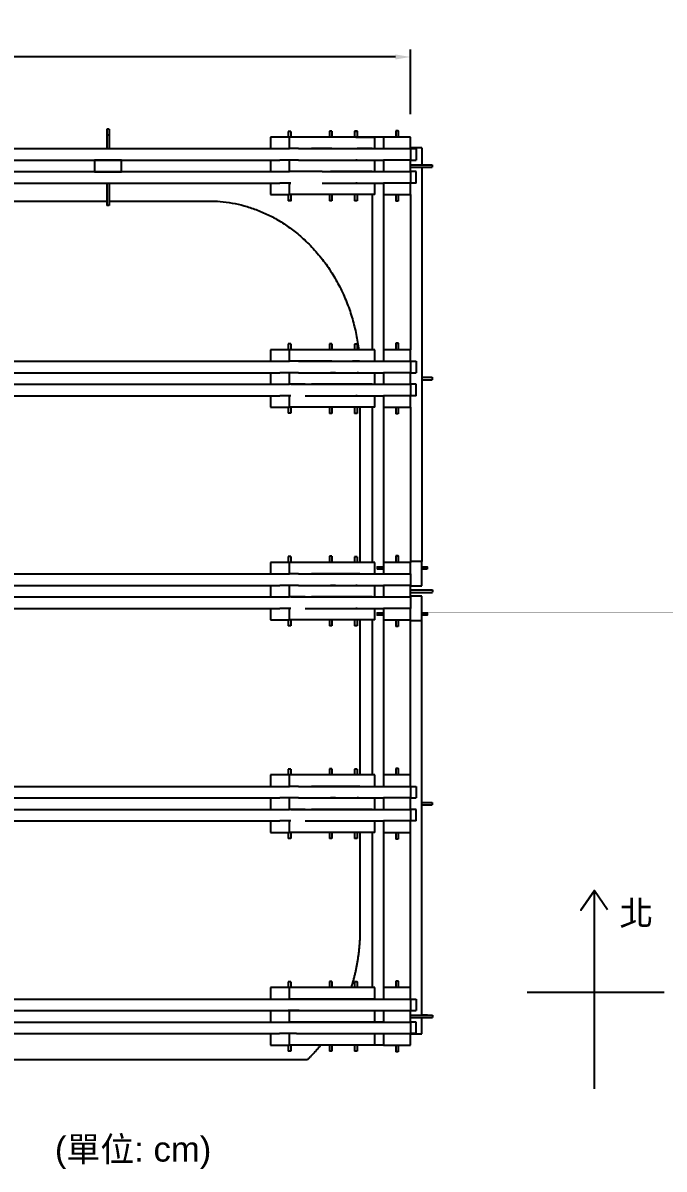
# Model space of a CAD drawing. Header units: millimetres. Extents: x -295 to 1561, y -7 to 1236.
# Drawn here: x 1349.5 to 1561.5, y 856.9 to 1235.6 of the extents above; entities that cross this region are included whole.
import ezdxf

# ---------------------------------------------------------------- set-up
doc = ezdxf.new("R2010")
doc.units = ezdxf.units.MM
doc.header["$MEASUREMENT"] = 0
doc.layers.add('2D標尺寸', color=7, linetype='Continuous', true_color=0x7f0000)
doc.layers.add('Make2D$可見線$普通線', color=7, linetype='Continuous', true_color=0x000000)
doc.styles.add('Arial', font='arial.ttf')
doc.dimstyles.new('預設值', dxfattribs={"dimscale": 5, "dimtxt": 1.5, "dimasz": 1, "dimexe": 0.5, "dimexo": 0.5, "dimgap": 0.5, "dimtad": 1, "dimtoh": 1, "dimzin": 1, "dimdsep": 46, "dimtxsty": 'Arial', "dimcen": 0.5, "dimadec": 1, "dimazin": 0, "dimtfac": 1, "dimtdec": 4, "dimtix": 1, "dimtmove": 1, "dimatfit": 3, "dimfxl": 0, "dimtolj": 1, "dimtzin": 1, "dimarcsym": 0})

# ---------------------------------------------------------------- blocks, each defined once
blk = doc.blocks.new('*D33')
at = {"layer": '2D標尺寸', "color": 0, "lineweight": -2}
for p, q in [((1077.64, 1205.42), (1077.64, 1226.85)), ((1472.64, 1224.35), (1082.64, 1224.35)), ((1477.64, 1205.42), (1477.64, 1226.85))]:
    blk.add_line(p, q, dxfattribs=at)
at = {"layer": '2D標尺寸', "color": 0}
for points in [[(1082.64, 1225.18), (1082.64, 1223.51), (1077.64, 1224.35)], [(1472.64, 1223.51), (1472.64, 1225.18), (1477.64, 1224.35)]]:
    blk.add_solid(points, dxfattribs=at)
at = {"layer": 'Defpoints', "color": 0}
for p in [(1077.64, 1224.35), (1077.64, 1202.92), (1477.64, 1202.92)]:
    blk.add_point(p, dxfattribs=at)
at = {"layer": '2D標尺寸', "color": 0, "insert": (1277.64, 1230.67), "char_height": 7.5, "attachment_point": 5, "style": 'Arial'}
blk.add_mtext('\\A1;400.00', dxfattribs=at)

msp = doc.modelspace()

# ---------------------------------------------------------------- linework, layer by layer
at = {"layer": '2D標尺寸'}
for points in [[(1538.504, 883.39), (1538.504, 948.915), (1533.975, 942.431), (1538.495, 948.901), (1542.772, 942.618)], [(1516.177, 915.354), (1561.475, 915.354)]]:
    msp.add_lwpolyline(points, dxfattribs=at)
at = {"layer": 'Make2D$可見線$普通線'}
for points in [[(1377.238, 1200.457), (1377.238, 1199.507), (1377.238, 1198.557)], [(1378.038, 1200.457), (1377.642, 1200.457), (1377.245, 1200.457)], [(1378.038, 1200.457), (1378.038, 1199.507), (1378.038, 1198.557)], [(1377.238, 1198.557), (1377.238, 1196.309), (1377.238, 1194.061)], [(1378.038, 1198.557), (1377.642, 1198.557), (1377.245, 1198.557)], [(1378.038, 1198.557), (1378.038, 1196.309), (1378.038, 1194.061)], [(1431.31, 1197.865), (1431.31, 1195.965), (1431.31, 1194.065)], [(1437.603, 1197.865), (1434.456, 1197.865), (1431.31, 1197.865)], [(1437.245, 1199.771), (1437.242, 1199.771), (1437.238, 1199.771)], [(1437.238, 1199.764), (1437.238, 1198.814), (1437.238, 1197.865)], [(1438.038, 1199.764), (1437.642, 1199.764), (1437.245, 1199.764)], [(1465.887, 1197.865), (1451.745, 1197.865), (1437.603, 1197.865)], [(1437.603, 1194.065), (1437.603, 1195.965), (1437.603, 1197.865)], [(1438.038, 1199.764), (1438.038, 1198.814), (1438.038, 1197.865)], [(1450.868, 1199.867), (1450.868, 1198.866), (1450.868, 1197.865)], [(1451.668, 1199.867), (1451.271, 1199.867), (1450.875, 1199.867)], [(1451.668, 1199.867), (1451.668, 1198.866), (1451.668, 1197.865)], [(1459.159, 1199.819), (1459.159, 1199.777), (1459.159, 1199.734)], [(1459.159, 1199.734), (1459.159, 1198.799), (1459.159, 1197.865)], [(1459.559, 1199.819), (1459.362, 1199.819), (1459.165, 1199.819)], [(1459.959, 1199.734), (1459.562, 1199.734), (1459.165, 1199.734)], [(1459.594, 1197.865), (1459.776, 1197.865), (1459.959, 1197.865)], [(1459.959, 1199.819), (1459.959, 1199.777), (1459.959, 1199.734)], [(1459.959, 1199.734), (1459.959, 1198.8), (1459.959, 1197.865)], [(1459.959, 1197.873), (1462.923, 1197.873), (1465.887, 1197.873)], [(1465.887, 1197.873), (1465.887, 1197.868), (1465.887, 1197.863)], [(1465.887, 1194.065), (1465.887, 1195.964), (1465.887, 1197.863)], [(1468.72, 1197.861), (1467.303, 1197.861), (1465.887, 1197.861)], [(1468.72, 1197.861), (1468.72, 1195.966), (1468.72, 1194.071)], [(1468.738, 1197.861), (1468.738, 1195.961), (1468.738, 1194.061)], [(1477.638, 1197.861), (1473.188, 1197.861), (1468.738, 1197.861)], [(1472.788, 1199.993), (1472.788, 1199.977), (1472.788, 1199.96)], [(1472.788, 1199.96), (1472.788, 1198.911), (1472.788, 1197.861)], [(1473.188, 1199.993), (1472.992, 1199.993), (1472.795, 1199.993)], [(1473.588, 1199.96), (1473.192, 1199.96), (1472.795, 1199.96)], [(1473.588, 1199.993), (1473.588, 1199.977), (1473.588, 1199.96)], [(1473.588, 1199.96), (1473.588, 1198.911), (1473.588, 1197.861)], [(1477.638, 1194.061), (1477.638, 1195.961), (1477.638, 1197.861)], [(1119.552, 1194.061), (1277.638, 1194.061), (1435.724, 1194.061)], [(1435.724, 1194.065), (1436.664, 1194.065), (1437.603, 1194.065)], [(1440.576, 1194.065), (1439.089, 1194.065), (1437.603, 1194.065)], [(1440.576, 1194.061), (1454.657, 1194.061), (1468.738, 1194.061)], [(1451.668, 1194.065), (1448.304, 1194.065), (1444.939, 1194.065)], [(1451.233, 1194.065), (1453.594, 1194.065), (1455.956, 1194.065)], [(1451.233, 1194.061), (1458.076, 1194.061), (1464.92, 1194.061)], [(1459.594, 1194.065), (1459.776, 1194.065), (1459.959, 1194.065)], [(1464.92, 1194.065), (1462.439, 1194.065), (1459.959, 1194.065)], [(1464.92, 1194.065), (1466.829, 1194.065), (1468.738, 1194.065)], [(1468.72, 1194.073), (1468.729, 1194.073), (1468.738, 1194.073)], [(1468.738, 1194.061), (1473.188, 1194.061), (1477.638, 1194.061)], [(1481.419, 1194.282), (1479.529, 1194.282), (1477.638, 1194.282)], [(1477.638, 1194.065), (1478.578, 1194.065), (1479.517, 1194.065)], [(1477.638, 1194.061), (1477.638, 1192.161), (1477.638, 1190.261)], [(1479.517, 1194.065), (1479.517, 1192.165), (1479.517, 1190.265)], [(1481.419, 1194.282), (1481.419, 1191.497), (1481.419, 1188.712)], [(1120.82, 1190.261), (1277.638, 1190.261), (1434.456, 1190.261)], [(1373.188, 1190.249), (1373.188, 1188.349), (1373.188, 1186.449)], [(1382.088, 1190.249), (1377.638, 1190.249), (1373.188, 1190.249)], [(1377.238, 1190.261), (1377.238, 1190.255), (1377.238, 1190.249)], [(1378.038, 1190.261), (1378.038, 1190.255), (1378.038, 1190.249)], [(1382.088, 1186.449), (1382.088, 1188.349), (1382.088, 1190.249)], [(1431.31, 1190.264), (1431.31, 1188.364), (1431.31, 1186.465)], [(1437.603, 1190.265), (1436.03, 1190.265), (1434.456, 1190.265)], [(1440.576, 1190.265), (1439.089, 1190.265), (1437.603, 1190.265)], [(1437.603, 1186.465), (1437.603, 1188.364), (1437.603, 1190.264)], [(1440.576, 1190.261), (1454.657, 1190.261), (1468.738, 1190.261)], [(1459.959, 1190.261), (1459.776, 1190.261), (1459.594, 1190.261)], [(1465.887, 1186.465), (1465.887, 1188.364), (1465.887, 1190.263)], [(1468.72, 1190.261), (1468.72, 1188.366), (1468.72, 1186.471)], [(1468.738, 1190.261), (1468.738, 1188.361), (1468.738, 1186.461)], [(1477.638, 1190.261), (1473.188, 1190.261), (1468.738, 1190.261)], [(1477.638, 1190.265), (1478.578, 1190.265), (1479.517, 1190.265)], [(1477.638, 1186.461), (1477.638, 1188.361), (1477.638, 1190.261)], [(1119.552, 1186.461), (1277.638, 1186.461), (1435.724, 1186.461)], [(1373.188, 1186.449), (1377.638, 1186.449), (1382.088, 1186.449)], [(1435.724, 1186.465), (1436.664, 1186.465), (1437.603, 1186.465)], [(1448.39, 1186.465), (1442.996, 1186.465), (1437.603, 1186.465)], [(1448.39, 1186.461), (1458.564, 1186.461), (1468.738, 1186.461)], [(1464.92, 1186.465), (1458.076, 1186.465), (1451.233, 1186.465)], [(1451.668, 1186.461), (1458.294, 1186.461), (1464.92, 1186.461)], [(1459.594, 1186.465), (1464.166, 1186.465), (1468.738, 1186.465)], [(1468.72, 1188.758), (1468.729, 1188.758), (1468.738, 1188.758)], [(1468.72, 1188.712), (1468.729, 1188.712), (1468.738, 1188.712)], [(1468.72, 1187.912), (1468.729, 1187.912), (1468.738, 1187.912)], [(1468.738, 1186.473), (1468.729, 1186.473), (1468.72, 1186.473)], [(1468.738, 1186.461), (1473.188, 1186.461), (1477.638, 1186.461)], [(1477.638, 1188.712), (1481.193, 1188.712), (1484.748, 1188.712)], [(1477.638, 1187.912), (1481.193, 1187.912), (1484.748, 1187.912)], [(1479.517, 1186.465), (1478.578, 1186.465), (1477.638, 1186.465)], [(1477.638, 1186.461), (1477.638, 1184.561), (1477.638, 1182.661)], [(1479.517, 1182.665), (1479.517, 1184.565), (1479.517, 1186.465)], [(1481.419, 1188.758), (1482.279, 1188.758), (1483.14, 1188.758)], [(1481.419, 1187.912), (1481.419, 1122.779), (1481.419, 1057.645)], [(1484.748, 1188.712), (1484.748, 1188.315), (1484.748, 1187.918)], [(1120.82, 1182.661), (1277.638, 1182.661), (1434.456, 1182.661)], [(1377.238, 1182.661), (1377.238, 1178.993), (1377.238, 1175.325)], [(1378.038, 1182.661), (1378.038, 1178.993), (1378.038, 1175.325)], [(1431.31, 1182.667), (1431.31, 1180.769), (1431.31, 1178.87)], [(1437.603, 1182.67), (1436.03, 1182.67), (1434.456, 1182.67)], [(1438.038, 1182.67), (1437.821, 1182.67), (1437.603, 1182.67)], [(1437.603, 1182.67), (1437.821, 1182.67), (1438.038, 1182.67)], [(1437.603, 1178.87), (1437.603, 1180.769), (1437.603, 1182.669)], [(1448.39, 1182.661), (1458.564, 1182.661), (1468.738, 1182.661)], [(1459.959, 1182.661), (1459.776, 1182.661), (1459.594, 1182.661)], [(1465.887, 1178.87), (1465.887, 1180.768), (1465.887, 1182.666)], [(1468.72, 1182.661), (1468.72, 1153.242), (1468.72, 1123.823)], [(1468.738, 1182.661), (1468.738, 1180.761), (1468.738, 1178.861)], [(1477.638, 1182.661), (1473.188, 1182.661), (1468.738, 1182.661)], [(1479.517, 1182.665), (1478.578, 1182.665), (1477.638, 1182.665)], [(1477.638, 1178.861), (1477.638, 1180.761), (1477.638, 1182.661)], [(1431.31, 1178.87), (1434.456, 1178.87), (1437.603, 1178.87)], [(1437.238, 1178.87), (1437.238, 1177.885), (1437.238, 1176.899)], [(1465.887, 1178.87), (1451.745, 1178.87), (1437.603, 1178.87)], [(1438.038, 1178.87), (1438.038, 1177.885), (1438.038, 1176.899)], [(1450.868, 1178.87), (1450.868, 1177.856), (1450.868, 1176.842)], [(1451.668, 1178.87), (1451.668, 1177.856), (1451.668, 1176.842)], [(1459.159, 1178.87), (1459.159, 1177.856), (1459.159, 1176.841)], [(1459.959, 1178.87), (1459.959, 1177.856), (1459.959, 1176.841)], [(1464.92, 1178.87), (1464.92, 1153.242), (1464.92, 1127.615)], [(1468.738, 1178.861), (1473.188, 1178.861), (1477.638, 1178.861)], [(1472.788, 1178.861), (1472.788, 1177.774), (1472.788, 1176.687)], [(1473.588, 1178.861), (1473.588, 1177.774), (1473.588, 1176.687)], [(1477.619, 1178.861), (1477.619, 1153.236), (1477.619, 1127.611)], [(1278.038, 1176.754), (1327.638, 1176.754), (1377.238, 1176.754)], [(1378.038, 1175.325), (1377.642, 1175.325), (1377.245, 1175.325)], [(1378.038, 1176.754), (1394.481, 1176.754), (1410.924, 1176.754)], [(1437.238, 1176.899), (1437.238, 1176.882), (1437.238, 1176.865)], [(1438.038, 1176.899), (1437.642, 1176.899), (1437.245, 1176.899)], [(1437.638, 1176.865), (1437.442, 1176.865), (1437.245, 1176.865)], [(1438.038, 1176.899), (1438.038, 1176.882), (1438.038, 1176.865)], [(1451.668, 1176.842), (1451.271, 1176.842), (1450.875, 1176.842)], [(1459.959, 1176.841), (1459.562, 1176.841), (1459.165, 1176.841)], [(1473.588, 1176.687), (1473.192, 1176.687), (1472.795, 1176.687)], [(1437.238, 1129.514), (1437.238, 1128.564), (1437.238, 1127.615)], [(1438.038, 1129.514), (1437.642, 1129.514), (1437.245, 1129.514)], [(1438.038, 1129.514), (1438.038, 1128.564), (1438.038, 1127.615)], [(1450.868, 1129.617), (1450.868, 1128.616), (1450.868, 1127.615)], [(1451.668, 1129.617), (1451.271, 1129.617), (1450.875, 1129.617)], [(1451.668, 1129.617), (1451.668, 1128.616), (1451.668, 1127.615)], [(1459.159, 1129.484), (1459.159, 1128.549), (1459.159, 1127.615)], [(1459.959, 1129.484), (1459.562, 1129.484), (1459.165, 1129.484)], [(1459.959, 1129.484), (1459.959, 1128.549), (1459.959, 1127.615)], [(1472.788, 1129.743), (1472.788, 1129.727), (1472.788, 1129.71)], [(1472.788, 1129.71), (1472.788, 1128.661), (1472.788, 1127.611)], [(1473.188, 1129.743), (1472.992, 1129.743), (1472.795, 1129.743)], [(1473.588, 1129.71), (1473.192, 1129.71), (1472.795, 1129.71)], [(1473.588, 1129.743), (1473.588, 1129.727), (1473.588, 1129.71)], [(1473.588, 1129.71), (1473.588, 1128.661), (1473.588, 1127.611)], [(1431.31, 1127.615), (1431.31, 1125.715), (1431.31, 1123.815)], [(1437.603, 1127.615), (1434.456, 1127.615), (1431.31, 1127.615)], [(1465.887, 1127.615), (1451.745, 1127.615), (1437.603, 1127.615)], [(1437.603, 1123.815), (1437.603, 1125.715), (1437.603, 1127.615)], [(1465.887, 1123.815), (1465.887, 1125.715), (1465.887, 1127.615)], [(1468.738, 1127.611), (1468.738, 1125.711), (1468.738, 1123.811)], [(1477.638, 1127.611), (1473.188, 1127.611), (1468.738, 1127.611)], [(1477.638, 1123.811), (1477.638, 1125.711), (1477.638, 1127.611)], [(1119.552, 1123.811), (1277.638, 1123.811), (1435.724, 1123.811)], [(1435.724, 1123.815), (1436.664, 1123.815), (1437.603, 1123.815)], [(1440.576, 1123.815), (1439.089, 1123.815), (1437.603, 1123.815)], [(1451.668, 1123.815), (1446.122, 1123.815), (1440.576, 1123.815)], [(1440.576, 1123.811), (1454.657, 1123.811), (1468.738, 1123.811)], [(1451.668, 1123.815), (1452.206, 1123.815), (1452.743, 1123.815)], [(1452.744, 1123.815), (1452.743, 1123.815), (1452.743, 1123.815)], [(1452.744, 1123.815), (1455.589, 1123.815), (1458.433, 1123.815)], [(1460.816, 1123.815), (1459.625, 1123.815), (1458.433, 1123.815)], [(1459.594, 1123.815), (1460.205, 1123.815), (1460.816, 1123.815)], [(1459.594, 1123.811), (1460.205, 1123.811), (1460.816, 1123.811)], [(1464.92, 1123.815), (1466.829, 1123.815), (1468.738, 1123.815)], [(1468.72, 1123.823), (1468.729, 1123.823), (1468.738, 1123.823)], [(1468.738, 1123.811), (1473.188, 1123.811), (1477.638, 1123.811)], [(1477.638, 1123.815), (1478.578, 1123.815), (1479.517, 1123.815)], [(1477.638, 1123.811), (1477.638, 1121.911), (1477.638, 1120.011)], [(1479.517, 1123.815), (1479.517, 1121.915), (1479.517, 1120.015)], [(1120.82, 1120.011), (1277.638, 1120.011), (1434.456, 1120.011)], [(1431.31, 1120.014), (1431.31, 1118.114), (1431.31, 1116.215)], [(1437.603, 1120.015), (1436.03, 1120.015), (1434.456, 1120.015)], [(1440.576, 1120.015), (1439.089, 1120.015), (1437.603, 1120.015)], [(1437.603, 1116.215), (1437.603, 1118.114), (1437.603, 1120.014)], [(1440.576, 1120.011), (1454.657, 1120.011), (1468.738, 1120.011)], [(1452.873, 1120.011), (1452.053, 1120.011), (1451.233, 1120.011)], [(1460.459, 1120.011), (1460.209, 1120.011), (1459.959, 1120.011)], [(1465.887, 1116.215), (1465.887, 1118.114), (1465.887, 1120.013)], [(1468.72, 1120.011), (1468.72, 1118.116), (1468.72, 1116.221)], [(1468.72, 1118.513), (1468.729, 1118.513), (1468.738, 1118.513)], [(1468.72, 1117.713), (1468.729, 1117.713), (1468.738, 1117.713)], [(1468.738, 1120.011), (1468.738, 1118.111), (1468.738, 1116.211)], [(1477.638, 1120.011), (1473.188, 1120.011), (1468.738, 1120.011)], [(1477.638, 1120.015), (1478.578, 1120.015), (1479.517, 1120.015)], [(1477.638, 1116.211), (1477.638, 1118.111), (1477.638, 1120.011)], [(1481.419, 1118.513), (1483.084, 1118.513), (1484.748, 1118.513)], [(1481.419, 1117.713), (1483.084, 1117.713), (1484.748, 1117.713)], [(1484.748, 1118.513), (1484.748, 1118.116), (1484.748, 1117.72)], [(1119.552, 1116.211), (1277.638, 1116.211), (1435.724, 1116.211)], [(1435.724, 1116.215), (1436.664, 1116.215), (1437.603, 1116.215)], [(1442.793, 1116.215), (1440.198, 1116.215), (1437.603, 1116.215)], [(1442.793, 1116.215), (1440.198, 1116.215), (1437.603, 1116.215)], [(1438.038, 1116.211), (1440.416, 1116.211), (1442.793, 1116.211)], [(1442.793, 1116.211), (1455.766, 1116.211), (1468.738, 1116.211)], [(1464.92, 1116.215), (1454.93, 1116.215), (1444.939, 1116.215)], [(1451.233, 1116.215), (1459.986, 1116.215), (1468.738, 1116.215)], [(1451.233, 1116.211), (1452.053, 1116.211), (1452.873, 1116.211)], [(1459.959, 1116.211), (1460.441, 1116.211), (1460.924, 1116.211)], [(1468.738, 1116.223), (1468.729, 1116.223), (1468.72, 1116.223)], [(1468.738, 1116.211), (1473.188, 1116.211), (1477.638, 1116.211)], [(1479.517, 1116.215), (1478.578, 1116.215), (1477.638, 1116.215)], [(1477.638, 1116.211), (1477.638, 1114.311), (1477.638, 1112.411)], [(1479.517, 1112.415), (1479.517, 1114.315), (1479.517, 1116.215)], [(1120.82, 1112.411), (1277.638, 1112.411), (1434.456, 1112.411)], [(1431.31, 1112.416), (1431.31, 1110.518), (1431.31, 1108.62)], [(1437.603, 1112.42), (1436.03, 1112.42), (1434.456, 1112.42)], [(1438.038, 1112.42), (1437.821, 1112.42), (1437.603, 1112.42)], [(1437.603, 1108.62), (1437.603, 1110.519), (1437.603, 1112.417)], [(1442.793, 1112.411), (1455.766, 1112.411), (1468.738, 1112.411)], [(1459.959, 1112.411), (1459.776, 1112.411), (1459.594, 1112.411)], [(1465.887, 1108.62), (1465.887, 1110.518), (1465.887, 1112.416)], [(1468.72, 1112.411), (1468.72, 1084.166), (1468.72, 1055.921)], [(1468.738, 1112.411), (1468.738, 1110.511), (1468.738, 1108.611)], [(1477.638, 1112.411), (1473.188, 1112.411), (1468.738, 1112.411)], [(1479.517, 1112.415), (1478.578, 1112.415), (1477.638, 1112.415)], [(1477.638, 1108.611), (1477.638, 1110.511), (1477.638, 1112.411)], [(1431.31, 1108.62), (1434.456, 1108.62), (1437.603, 1108.62)], [(1437.238, 1108.62), (1437.238, 1107.635), (1437.238, 1106.649)], [(1438.038, 1106.649), (1437.642, 1106.649), (1437.245, 1106.649)], [(1465.887, 1108.62), (1451.745, 1108.62), (1437.603, 1108.62)], [(1438.038, 1108.62), (1438.038, 1107.635), (1438.038, 1106.649)], [(1450.868, 1108.62), (1450.868, 1107.606), (1450.868, 1106.592)], [(1451.668, 1106.592), (1451.271, 1106.592), (1450.875, 1106.592)], [(1451.668, 1108.62), (1451.668, 1107.606), (1451.668, 1106.592)], [(1459.159, 1108.62), (1459.159, 1107.606), (1459.159, 1106.591)], [(1459.959, 1106.591), (1459.562, 1106.591), (1459.165, 1106.591)], [(1459.959, 1108.62), (1459.959, 1107.606), (1459.959, 1106.591)], [(1460.924, 1108.62), (1460.924, 1082.992), (1460.924, 1057.365)], [(1464.92, 1108.62), (1464.92, 1082.992), (1464.92, 1057.365)], [(1468.738, 1108.611), (1473.188, 1108.611), (1477.638, 1108.611)], [(1472.788, 1108.611), (1472.788, 1107.524), (1472.788, 1106.437)], [(1473.588, 1106.437), (1473.192, 1106.437), (1472.795, 1106.437)], [(1473.588, 1108.611), (1473.588, 1107.524), (1473.588, 1106.437)], [(1477.619, 1108.611), (1477.619, 1083.128), (1477.619, 1057.645)], [(1431.31, 1057.365), (1431.31, 1055.465), (1431.31, 1053.565)], [(1437.603, 1057.365), (1434.456, 1057.365), (1431.31, 1057.365)], [(1437.238, 1059.264), (1437.238, 1058.314), (1437.238, 1057.365)], [(1438.038, 1059.264), (1437.642, 1059.264), (1437.245, 1059.264)], [(1465.887, 1057.365), (1451.745, 1057.365), (1437.603, 1057.365)], [(1437.603, 1053.565), (1437.603, 1055.465), (1437.603, 1057.365)], [(1438.038, 1059.264), (1438.038, 1058.314), (1438.038, 1057.365)], [(1450.868, 1059.367), (1450.868, 1058.366), (1450.868, 1057.365)], [(1451.668, 1059.367), (1451.271, 1059.367), (1450.875, 1059.367)], [(1451.668, 1059.367), (1451.668, 1058.366), (1451.668, 1057.365)], [(1459.159, 1059.234), (1459.159, 1058.299), (1459.159, 1057.365)], [(1459.959, 1059.234), (1459.562, 1059.234), (1459.165, 1059.234)], [(1459.959, 1059.234), (1459.959, 1058.299), (1459.959, 1057.365)], [(1465.887, 1053.565), (1465.887, 1055.465), (1465.887, 1057.365)], [(1468.738, 1057.361), (1468.738, 1055.461), (1468.738, 1053.561)], [(1477.638, 1057.361), (1473.188, 1057.361), (1468.738, 1057.361)], [(1472.788, 1059.493), (1472.788, 1059.477), (1472.788, 1059.46)], [(1472.788, 1059.46), (1472.788, 1058.411), (1472.788, 1057.361)], [(1473.188, 1059.493), (1472.992, 1059.493), (1472.795, 1059.493)], [(1473.588, 1059.46), (1473.192, 1059.46), (1472.795, 1059.46)], [(1473.588, 1059.493), (1473.588, 1059.477), (1473.588, 1059.46)], [(1473.588, 1059.46), (1473.588, 1058.411), (1473.588, 1057.361)], [(1481.419, 1057.645), (1479.519, 1057.645), (1477.619, 1057.645)], [(1477.619, 1057.645), (1477.619, 1057.503), (1477.619, 1057.361)], [(1477.638, 1053.561), (1477.638, 1055.461), (1477.638, 1057.361)], [(1481.419, 1049.597), (1481.419, 1053.621), (1481.419, 1057.645)], [(1119.552, 1053.561), (1277.638, 1053.561), (1435.724, 1053.561)], [(1435.724, 1053.565), (1436.664, 1053.565), (1437.603, 1053.565)], [(1440.576, 1053.565), (1439.089, 1053.565), (1437.603, 1053.565)], [(1440.576, 1053.561), (1454.657, 1053.561), (1468.738, 1053.561)], [(1460.924, 1053.565), (1452.932, 1053.565), (1444.939, 1053.565)], [(1451.233, 1053.565), (1459.986, 1053.565), (1468.738, 1053.565)], [(1451.233, 1053.561), (1452.053, 1053.561), (1452.873, 1053.561)], [(1459.594, 1053.561), (1460.259, 1053.561), (1460.924, 1053.561)], [(1466.572, 1055.921), (1467.655, 1055.921), (1468.738, 1055.921)], [(1468.738, 1055.121), (1467.655, 1055.121), (1466.572, 1055.121)], [(1468.72, 1055.121), (1468.72, 1054.347), (1468.72, 1053.573)], [(1468.72, 1053.573), (1468.729, 1053.573), (1468.738, 1053.573)], [(1468.738, 1053.561), (1473.188, 1053.561), (1477.638, 1053.561)], [(1477.638, 1053.561), (1477.638, 1051.661), (1477.638, 1049.761)], [(1481.419, 1055.921), (1482.279, 1055.921), (1483.14, 1055.921)], [(1483.14, 1055.121), (1482.279, 1055.121), (1481.419, 1055.121)], [(1120.82, 1049.761), (1277.638, 1049.761), (1434.456, 1049.761)], [(1431.31, 1049.764), (1431.31, 1047.864), (1431.31, 1045.965)], [(1437.603, 1049.765), (1436.03, 1049.765), (1434.456, 1049.765)], [(1440.576, 1049.765), (1439.089, 1049.765), (1437.603, 1049.765)], [(1437.603, 1045.965), (1437.603, 1047.864), (1437.603, 1049.764)], [(1440.576, 1049.761), (1454.657, 1049.761), (1468.738, 1049.761)], [(1452.873, 1049.761), (1452.053, 1049.761), (1451.233, 1049.761)], [(1459.959, 1049.761), (1459.776, 1049.761), (1459.594, 1049.761)], [(1465.887, 1045.965), (1465.887, 1047.864), (1465.887, 1049.763)], [(1468.72, 1049.761), (1468.72, 1047.866), (1468.72, 1045.971)], [(1468.738, 1049.761), (1468.738, 1047.861), (1468.738, 1045.961)], [(1477.638, 1049.761), (1473.188, 1049.761), (1468.738, 1049.761)], [(1477.638, 1045.961), (1477.638, 1047.861), (1477.638, 1049.761)], [(1477.638, 1049.597), (1479.529, 1049.597), (1481.419, 1049.597)], [(1119.552, 1045.961), (1277.638, 1045.961), (1435.724, 1045.961)], [(1435.724, 1045.965), (1436.664, 1045.965), (1437.603, 1045.965)], [(1442.793, 1045.965), (1440.198, 1045.965), (1437.603, 1045.965)], [(1442.793, 1045.965), (1440.198, 1045.965), (1437.603, 1045.965)], [(1438.038, 1045.961), (1440.416, 1045.961), (1442.793, 1045.961)], [(1442.793, 1045.961), (1455.766, 1045.961), (1468.738, 1045.961)], [(1464.92, 1045.965), (1454.93, 1045.965), (1444.939, 1045.965)], [(1451.233, 1045.965), (1459.986, 1045.965), (1468.738, 1045.965)], [(1451.233, 1045.961), (1452.053, 1045.961), (1452.873, 1045.961)], [(1459.594, 1045.961), (1460.259, 1045.961), (1460.924, 1045.961)], [(1468.72, 1048.261), (1468.729, 1048.261), (1468.738, 1048.261)], [(1468.72, 1047.461), (1468.729, 1047.461), (1468.738, 1047.461)], [(1468.738, 1045.973), (1468.729, 1045.973), (1468.72, 1045.973)], [(1468.738, 1045.961), (1473.188, 1045.961), (1477.638, 1045.961)], [(1477.638, 1048.261), (1481.278, 1048.261), (1484.918, 1048.261)], [(1477.638, 1047.461), (1481.278, 1047.461), (1484.918, 1047.461)], [(1481.419, 1046.245), (1479.529, 1046.245), (1477.638, 1046.245)], [(1477.638, 1045.961), (1477.638, 1044.061), (1477.638, 1042.161)], [(1481.419, 1038.198), (1481.419, 1042.222), (1481.419, 1046.245)], [(1484.918, 1048.261), (1484.918, 1047.864), (1484.918, 1047.468)], [(1120.82, 1042.161), (1277.638, 1042.161), (1434.456, 1042.161)], [(1431.31, 1042.166), (1431.31, 1040.268), (1431.31, 1038.37)], [(1437.603, 1042.17), (1436.03, 1042.17), (1434.456, 1042.17)], [(1438.038, 1042.17), (1437.821, 1042.17), (1437.603, 1042.17)], [(1437.603, 1038.37), (1437.603, 1040.269), (1437.603, 1042.167)], [(1442.793, 1042.161), (1455.766, 1042.161), (1468.738, 1042.161)], [(1459.959, 1042.161), (1459.776, 1042.161), (1459.594, 1042.161)], [(1465.887, 1038.37), (1465.887, 1040.268), (1465.887, 1042.166)], [(1468.72, 1042.161), (1468.72, 1041.441), (1468.72, 1040.721)], [(1468.738, 1042.161), (1468.738, 1040.261), (1468.738, 1038.361)], [(1477.638, 1042.161), (1473.188, 1042.161), (1468.738, 1042.161)], [(1477.638, 1038.361), (1477.638, 1040.261), (1477.638, 1042.161)], [(1431.31, 1038.37), (1434.456, 1038.37), (1437.603, 1038.37)], [(1437.238, 1038.37), (1437.238, 1037.385), (1437.238, 1036.399)], [(1465.887, 1038.37), (1451.745, 1038.37), (1437.603, 1038.37)], [(1438.038, 1038.37), (1438.038, 1037.385), (1438.038, 1036.399)], [(1450.868, 1038.37), (1450.868, 1037.356), (1450.868, 1036.342)], [(1451.668, 1038.37), (1451.668, 1037.356), (1451.668, 1036.342)], [(1459.159, 1038.37), (1459.159, 1037.356), (1459.159, 1036.341)], [(1459.959, 1038.37), (1459.959, 1037.356), (1459.959, 1036.341)], [(1460.924, 1038.37), (1460.924, 1012.742), (1460.924, 987.115)], [(1464.92, 1038.37), (1464.92, 1012.742), (1464.92, 987.115)], [(1466.572, 1040.721), (1467.655, 1040.721), (1468.738, 1040.721)], [(1468.738, 1039.921), (1467.655, 1039.921), (1466.572, 1039.921)], [(1468.72, 1039.921), (1468.72, 1011.622), (1468.72, 983.323)], [(1468.738, 1038.361), (1473.188, 1038.361), (1477.638, 1038.361)], [(1472.788, 1038.361), (1472.788, 1037.274), (1472.788, 1036.187)], [(1473.588, 1038.361), (1473.588, 1037.274), (1473.588, 1036.187)], [(1477.619, 1038.361), (1477.619, 1038.279), (1477.619, 1038.198)], [(1477.619, 987.111), (1477.619, 1012.654), (1477.619, 1038.198)], [(1477.619, 1038.198), (1479.519, 1038.198), (1481.419, 1038.198)], [(1481.419, 1040.721), (1482.279, 1040.721), (1483.14, 1040.721)], [(1483.14, 1039.921), (1482.279, 1039.921), (1481.419, 1039.921)], [(1481.419, 907.761), (1481.419, 972.979), (1481.419, 1038.198)], [(1438.038, 1036.399), (1437.642, 1036.399), (1437.245, 1036.399)], [(1451.668, 1036.342), (1451.271, 1036.342), (1450.875, 1036.342)], [(1459.959, 1036.341), (1459.562, 1036.341), (1459.165, 1036.341)], [(1473.588, 1036.187), (1473.192, 1036.187), (1472.795, 1036.187)], [(1437.238, 989.014), (1437.238, 988.064), (1437.238, 987.115)], [(1438.038, 989.014), (1437.642, 989.014), (1437.245, 989.014)], [(1438.038, 989.014), (1438.038, 988.064), (1438.038, 987.115)], [(1450.868, 989.117), (1450.868, 988.116), (1450.868, 987.115)], [(1451.668, 989.117), (1451.271, 989.117), (1450.875, 989.117)], [(1451.668, 989.117), (1451.668, 988.116), (1451.668, 987.115)], [(1459.159, 988.984), (1459.159, 988.049), (1459.159, 987.115)], [(1459.959, 988.984), (1459.562, 988.984), (1459.165, 988.984)], [(1459.959, 988.984), (1459.959, 988.049), (1459.959, 987.115)], [(1472.788, 989.243), (1472.788, 989.227), (1472.788, 989.21)], [(1472.788, 989.21), (1472.788, 988.161), (1472.788, 987.111)], [(1473.188, 989.243), (1472.992, 989.243), (1472.795, 989.243)], [(1473.588, 989.21), (1473.192, 989.21), (1472.795, 989.21)], [(1473.588, 989.243), (1473.588, 989.227), (1473.588, 989.21)], [(1473.588, 989.21), (1473.588, 988.161), (1473.588, 987.111)], [(1431.31, 987.115), (1431.31, 985.215), (1431.31, 983.315)], [(1437.603, 987.115), (1434.456, 987.115), (1431.31, 987.115)], [(1465.887, 987.115), (1451.745, 987.115), (1437.603, 987.115)], [(1437.603, 983.315), (1437.603, 985.215), (1437.603, 987.115)], [(1465.887, 983.315), (1465.887, 985.215), (1465.887, 987.115)], [(1468.738, 987.111), (1468.738, 985.211), (1468.738, 983.311)], [(1477.638, 987.111), (1473.188, 987.111), (1468.738, 987.111)], [(1477.638, 983.311), (1477.638, 985.211), (1477.638, 987.111)], [(1119.552, 983.311), (1277.638, 983.311), (1435.724, 983.311)], [(1435.724, 983.315), (1436.664, 983.315), (1437.603, 983.315)], [(1440.576, 983.315), (1439.089, 983.315), (1437.603, 983.315)], [(1440.576, 983.311), (1454.657, 983.311), (1468.738, 983.311)], [(1460.924, 983.315), (1452.932, 983.315), (1444.939, 983.315)], [(1451.233, 983.315), (1459.986, 983.315), (1468.738, 983.315)], [(1451.233, 983.311), (1452.053, 983.311), (1452.873, 983.311)], [(1459.594, 983.311), (1460.259, 983.311), (1460.924, 983.311)], [(1468.72, 983.323), (1468.729, 983.323), (1468.738, 983.323)], [(1468.738, 983.311), (1473.188, 983.311), (1477.638, 983.311)], [(1477.638, 983.315), (1478.578, 983.315), (1479.517, 983.315)], [(1477.638, 983.311), (1477.638, 981.411), (1477.638, 979.511)], [(1479.517, 983.315), (1479.517, 981.415), (1479.517, 979.515)], [(1120.82, 979.511), (1277.638, 979.511), (1434.456, 979.511)], [(1431.31, 979.514), (1431.31, 977.614), (1431.31, 975.715)], [(1437.603, 979.515), (1436.03, 979.515), (1434.456, 979.515)], [(1440.576, 979.515), (1439.089, 979.515), (1437.603, 979.515)], [(1437.603, 975.715), (1437.603, 977.614), (1437.603, 979.514)], [(1440.576, 979.511), (1454.657, 979.511), (1468.738, 979.511)], [(1452.873, 979.511), (1452.053, 979.511), (1451.233, 979.511)], [(1460.459, 979.511), (1460.209, 979.511), (1459.959, 979.511)], [(1465.887, 975.715), (1465.887, 977.614), (1465.887, 979.513)], [(1468.72, 979.511), (1468.72, 977.616), (1468.72, 975.721)], [(1468.72, 978.011), (1468.729, 978.011), (1468.738, 978.011)], [(1468.72, 977.211), (1468.729, 977.211), (1468.738, 977.211)], [(1468.738, 979.511), (1468.738, 977.611), (1468.738, 975.711)], [(1477.638, 979.511), (1473.188, 979.511), (1468.738, 979.511)], [(1477.638, 979.515), (1478.578, 979.515), (1479.517, 979.515)], [(1477.638, 975.711), (1477.638, 977.611), (1477.638, 979.511)], [(1481.419, 978.011), (1483.107, 978.011), (1484.794, 978.011)], [(1481.419, 977.211), (1483.107, 977.211), (1484.794, 977.211)], [(1484.794, 978.011), (1484.794, 977.614), (1484.794, 977.218)], [(1119.552, 975.711), (1277.638, 975.711), (1435.724, 975.711)], [(1435.724, 975.715), (1436.664, 975.715), (1437.603, 975.715)], [(1442.793, 975.715), (1440.198, 975.715), (1437.603, 975.715)], [(1442.793, 975.715), (1440.198, 975.715), (1437.603, 975.715)], [(1438.038, 975.711), (1440.416, 975.711), (1442.793, 975.711)], [(1442.793, 975.711), (1455.766, 975.711), (1468.738, 975.711)], [(1464.92, 975.715), (1454.93, 975.715), (1444.939, 975.715)], [(1451.233, 975.715), (1459.986, 975.715), (1468.738, 975.715)], [(1451.233, 975.711), (1452.053, 975.711), (1452.873, 975.711)], [(1459.594, 975.711), (1460.259, 975.711), (1460.924, 975.711)], [(1468.738, 975.723), (1468.729, 975.723), (1468.72, 975.723)], [(1468.738, 975.711), (1473.188, 975.711), (1477.638, 975.711)], [(1479.517, 975.715), (1478.578, 975.715), (1477.638, 975.715)], [(1477.638, 975.711), (1477.638, 973.811), (1477.638, 971.911)], [(1479.517, 971.915), (1479.517, 973.815), (1479.517, 975.715)], [(1120.82, 971.911), (1277.638, 971.911), (1434.456, 971.911)], [(1431.31, 971.916), (1431.31, 970.018), (1431.31, 968.12)], [(1437.603, 971.92), (1436.03, 971.92), (1434.456, 971.92)], [(1438.038, 971.92), (1437.821, 971.92), (1437.603, 971.92)], [(1437.603, 968.12), (1437.603, 970.019), (1437.603, 971.917)], [(1442.793, 971.911), (1455.766, 971.911), (1468.738, 971.911)], [(1465.887, 968.12), (1465.887, 970.018), (1465.887, 971.916)], [(1468.72, 971.911), (1468.72, 942.492), (1468.72, 913.073)], [(1468.738, 971.911), (1468.738, 970.011), (1468.738, 968.111)], [(1477.638, 971.911), (1473.188, 971.911), (1468.738, 971.911)], [(1479.517, 971.915), (1478.578, 971.915), (1477.638, 971.915)], [(1477.638, 968.111), (1477.638, 970.011), (1477.638, 971.911)], [(1431.31, 968.12), (1434.456, 968.12), (1437.603, 968.12)], [(1437.238, 968.12), (1437.238, 967.135), (1437.238, 966.149)], [(1438.038, 966.149), (1437.642, 966.149), (1437.245, 966.149)], [(1465.887, 968.12), (1451.745, 968.12), (1437.603, 968.12)], [(1438.038, 968.12), (1438.038, 967.135), (1438.038, 966.149)], [(1450.868, 968.12), (1450.868, 967.106), (1450.868, 966.092)], [(1451.668, 966.092), (1451.271, 966.092), (1450.875, 966.092)], [(1451.668, 968.12), (1451.668, 967.106), (1451.668, 966.092)], [(1459.159, 968.12), (1459.159, 967.106), (1459.159, 966.091)], [(1459.959, 966.091), (1459.562, 966.091), (1459.165, 966.091)], [(1459.959, 968.12), (1459.959, 967.106), (1459.959, 966.091)], [(1460.924, 968.12), (1460.924, 952.035), (1460.924, 935.949)], [(1464.92, 968.12), (1464.92, 942.492), (1464.92, 916.865)], [(1468.738, 968.111), (1473.188, 968.111), (1477.638, 968.111)], [(1472.788, 968.111), (1472.788, 967.024), (1472.788, 965.937)], [(1473.588, 965.937), (1473.192, 965.937), (1472.795, 965.937)], [(1473.588, 968.111), (1473.588, 967.024), (1473.588, 965.937)], [(1477.619, 916.861), (1477.619, 942.486), (1477.619, 968.111)], [(1431.31, 916.865), (1431.31, 914.969), (1431.31, 913.073)], [(1437.603, 916.865), (1434.456, 916.865), (1431.31, 916.865)], [(1438.038, 918.764), (1437.638, 918.764), (1437.238, 918.764)], [(1437.238, 918.764), (1437.238, 917.814), (1437.238, 916.865)], [(1465.887, 916.865), (1451.745, 916.865), (1437.603, 916.865)], [(1437.603, 913.073), (1437.603, 914.969), (1437.603, 916.865)], [(1438.038, 918.764), (1438.038, 917.814), (1438.038, 916.865)], [(1450.868, 918.867), (1450.868, 917.866), (1450.868, 916.865)], [(1451.668, 918.867), (1451.271, 918.867), (1450.875, 918.867)], [(1451.668, 918.867), (1451.668, 917.866), (1451.668, 916.865)], [(1459.159, 918.819), (1459.159, 918.777), (1459.159, 918.734)], [(1459.159, 918.734), (1459.159, 917.799), (1459.159, 916.865)], [(1459.559, 918.819), (1459.362, 918.819), (1459.165, 918.819)], [(1459.959, 918.734), (1459.562, 918.734), (1459.165, 918.734)], [(1459.959, 918.819), (1459.959, 918.777), (1459.959, 918.734)], [(1459.959, 918.734), (1459.959, 917.799), (1459.959, 916.865)], [(1465.887, 913.073), (1465.887, 914.969), (1465.887, 916.865)], [(1468.738, 916.861), (1468.738, 914.961), (1468.738, 913.061)], [(1477.638, 916.861), (1473.188, 916.861), (1468.738, 916.861)], [(1472.788, 918.993), (1472.788, 918.977), (1472.788, 918.96)], [(1472.788, 918.96), (1472.788, 917.911), (1472.788, 916.861)], [(1473.188, 918.993), (1472.992, 918.993), (1472.795, 918.993)], [(1473.588, 918.96), (1473.192, 918.96), (1472.795, 918.96)], [(1473.588, 918.993), (1473.588, 918.977), (1473.588, 918.96)], [(1473.588, 918.96), (1473.588, 917.911), (1473.588, 916.861)], [(1477.638, 913.061), (1477.638, 914.961), (1477.638, 916.861)], [(1118.943, 913.061), (1298.291, 913.061), (1477.638, 913.061)], [(1431.31, 913.065), (1434.456, 913.065), (1437.603, 913.065)], [(1437.238, 913.065), (1437.238, 913.063), (1437.238, 913.061)], [(1465.887, 913.065), (1451.745, 913.065), (1437.603, 913.065)], [(1438.038, 913.065), (1438.038, 913.063), (1438.038, 913.061)], [(1444.939, 913.061), (1444.939, 913.063), (1444.939, 913.065)], [(1451.233, 913.065), (1451.233, 913.063), (1451.233, 913.061)], [(1456.653, 913.065), (1457.909, 913.065), (1459.165, 913.065)], [(1459.594, 913.065), (1462.257, 913.065), (1464.92, 913.065)], [(1465.887, 913.065), (1467.313, 913.065), (1468.738, 913.065)], [(1465.887, 913.065), (1467.313, 913.065), (1468.738, 913.065)], [(1477.638, 913.065), (1478.578, 913.065), (1479.517, 913.065)], [(1477.638, 913.061), (1477.638, 911.161), (1477.638, 909.261)], [(1479.517, 913.065), (1479.517, 911.169), (1479.517, 909.273)], [(1118.963, 909.261), (1277.281, 909.261), (1435.599, 909.261)], [(1431.31, 909.261), (1431.31, 907.367), (1431.31, 905.473)], [(1435.599, 909.265), (1437.227, 909.265), (1438.854, 909.265)], [(1437.603, 909.265), (1437.421, 909.265), (1437.238, 909.265)], [(1440.88, 909.265), (1439.242, 909.265), (1437.603, 909.265)], [(1437.603, 905.473), (1437.603, 907.369), (1437.603, 909.265)], [(1438.854, 909.261), (1458.246, 909.261), (1477.638, 909.261)], [(1465.887, 905.473), (1465.887, 907.367), (1465.887, 909.261)], [(1468.72, 909.261), (1468.72, 907.367), (1468.72, 905.473)], [(1468.738, 909.261), (1468.738, 907.361), (1468.738, 905.461)], [(1477.638, 909.265), (1478.578, 909.265), (1479.517, 909.265)], [(1477.638, 905.461), (1477.638, 907.361), (1477.638, 909.261)], [(1118.943, 905.461), (1298.291, 905.461), (1477.638, 905.461)], [(1431.31, 905.465), (1434.456, 905.465), (1437.603, 905.465)], [(1437.238, 905.465), (1437.238, 905.463), (1437.238, 905.461)], [(1451.233, 905.465), (1444.418, 905.465), (1437.603, 905.465)], [(1438.038, 905.465), (1438.038, 905.463), (1438.038, 905.461)], [(1444.939, 905.465), (1444.939, 905.463), (1444.939, 905.461)], [(1468.738, 905.465), (1459.986, 905.465), (1451.233, 905.465)], [(1451.233, 905.461), (1451.233, 905.463), (1451.233, 905.465)], [(1459.594, 905.465), (1462.257, 905.465), (1464.92, 905.465)], [(1465.887, 905.465), (1467.313, 905.465), (1468.738, 905.465)], [(1468.72, 907.885), (1468.729, 907.885), (1468.738, 907.885)], [(1468.72, 907.761), (1468.729, 907.761), (1468.738, 907.761)], [(1468.72, 906.961), (1468.729, 906.961), (1468.738, 906.961)], [(1477.638, 907.761), (1481.284, 907.761), (1484.93, 907.761)], [(1477.638, 906.961), (1481.284, 906.961), (1484.93, 906.961)], [(1479.517, 905.465), (1478.578, 905.465), (1477.638, 905.465)], [(1477.638, 905.461), (1477.638, 903.561), (1477.638, 901.661)], [(1479.517, 901.673), (1479.517, 903.569), (1479.517, 905.465)], [(1481.419, 907.885), (1482.279, 907.885), (1483.14, 907.885)], [(1481.419, 901.561), (1481.419, 904.261), (1481.419, 906.961)], [(1484.93, 907.761), (1484.93, 907.364), (1484.93, 906.968)], [(1119.489, 901.661), (1276.917, 901.661), (1434.346, 901.661)], [(1431.31, 901.661), (1431.31, 899.77), (1431.31, 897.879)], [(1437.603, 901.67), (1435.979, 901.67), (1434.356, 901.67)], [(1439.974, 901.67), (1438.788, 901.67), (1437.603, 901.67)], [(1437.603, 897.879), (1437.603, 899.774), (1437.603, 901.67)], [(1439.965, 901.661), (1458.802, 901.661), (1477.638, 901.661)], [(1465.887, 897.879), (1465.887, 899.77), (1465.887, 901.661)], [(1468.72, 901.661), (1468.72, 899.761), (1468.72, 897.861)], [(1468.738, 901.661), (1468.738, 899.761), (1468.738, 897.861)], [(1479.517, 901.665), (1478.578, 901.665), (1477.638, 901.665)], [(1477.638, 897.861), (1477.638, 899.761), (1477.638, 901.661)], [(1477.638, 901.561), (1479.529, 901.561), (1481.419, 901.561)], [(1431.31, 897.87), (1434.456, 897.87), (1437.603, 897.87)], [(1437.238, 897.87), (1437.238, 896.885), (1437.238, 895.899)], [(1465.887, 897.87), (1451.745, 897.87), (1437.603, 897.87)], [(1438.038, 897.87), (1438.038, 896.885), (1438.038, 895.899)], [(1450.868, 897.87), (1450.868, 896.856), (1450.868, 895.842)], [(1451.668, 897.87), (1451.668, 896.856), (1451.668, 895.842)], [(1459.159, 897.87), (1459.159, 896.856), (1459.159, 895.841)], [(1459.959, 897.87), (1459.959, 896.856), (1459.959, 895.841)], [(1464.92, 897.87), (1464.92, 897.866), (1464.92, 897.861)], [(1468.72, 897.861), (1466.82, 897.861), (1464.92, 897.861)], [(1468.738, 897.861), (1473.188, 897.861), (1477.638, 897.861)], [(1472.788, 897.861), (1472.788, 896.774), (1472.788, 895.687)], [(1473.588, 897.861), (1473.588, 896.774), (1473.588, 895.687)], [(1438.038, 895.899), (1437.642, 895.899), (1437.245, 895.899)], [(1451.668, 895.842), (1451.271, 895.842), (1450.875, 895.842)], [(1459.959, 895.841), (1459.562, 895.841), (1459.165, 895.841)], [(1473.588, 895.687), (1473.192, 895.687), (1472.795, 895.687)], [(1410.924, 893.041), (1277.658, 893.041), (1144.392, 893.041)], [(1443.557, 893.041), (1427.24, 893.041), (1410.924, 893.041)]]:
    msp.add_open_spline(points, degree=2, dxfattribs=at)
for points, weights, knots in [([(1459.952, 1199.819), (1459.959, 1199.819), (1459.959, 1199.819), (1459.959, 1199.819), (1459.559, 1199.819)], [0.935929608385, 0.963388347648, 1, 0.707106781187, 1], [1.80641578, 1.80641578, 1.80641578, 1.88495559, 1.88495559, 2.51327412, 2.51327412, 2.51327412]), ([(1473.582, 1199.993), (1473.588, 1199.993), (1473.588, 1199.993), (1473.588, 1199.993), (1473.188, 1199.993)], [0.935929608385, 0.963388347648, 1, 0.707106781187, 1], [1.80641578, 1.80641578, 1.80641578, 1.88495559, 1.88495559, 2.51327412, 2.51327412, 2.51327412]), ([(1438.032, 1176.865), (1438.038, 1176.865), (1438.038, 1176.865), (1438.038, 1176.865), (1437.638, 1176.865)], [0.935929608385, 0.963388347648, 1, 0.707106781187, 1], [1.80641578, 1.80641578, 1.80641578, 1.88495559, 1.88495559, 2.51327412, 2.51327412, 2.51327412]), ([(1473.582, 1129.743), (1473.588, 1129.743), (1473.588, 1129.743), (1473.588, 1129.743), (1473.188, 1129.743)], [0.935929608385, 0.963388347648, 1, 0.707106781187, 1], [1.80641578, 1.80641578, 1.80641578, 1.88495559, 1.88495559, 2.51327412, 2.51327412, 2.51327412]), ([(1473.582, 1059.493), (1473.588, 1059.493), (1473.588, 1059.493), (1473.588, 1059.493), (1473.188, 1059.493)], [0.935929608385, 0.963388347648, 1, 0.707106781187, 1], [1.80641578, 1.80641578, 1.80641578, 1.88495559, 1.88495559, 2.51327412, 2.51327412, 2.51327412]), ([(1466.572, 1055.921), (1466.572, 1055.932), (1466.572, 1055.532), (1466.572, 1055.2), (1466.572, 1055.13)], [1, 0.707106781187, 1, 0.743718433538, 0.935929608385], [0, 0, 0, 0.6283185, 0.6283185, 1.1780972, 1.1780972, 1.1780972]), ([(1483.14, 1055.921), (1483.14, 1055.932), (1483.14, 1055.532), (1483.14, 1055.2), (1483.14, 1055.13)], [1, 0.707106781187, 1, 0.743718433538, 0.935929608385], [0, 0, 0, 0.6283185, 0.6283185, 1.1780972, 1.1780972, 1.1780972]), ([(1466.572, 1040.717), (1466.572, 1040.71), (1466.572, 1040.31), (1466.572, 1039.911), (1466.572, 1039.922)], [0.935929608385, 0.707106781187, 1, 0.707106781187, 1], [1.1780972, 1.1780972, 1.1780972, 1.8456857, 1.8456857, 2.5132741, 2.5132741, 2.5132741]), ([(1483.14, 1040.717), (1483.14, 1040.71), (1483.14, 1040.31), (1483.14, 1039.911), (1483.14, 1039.922)], [1, 0.707106781187, 1, 0.707106781187, 1], [0, 0, 0, 0.6306528, 0.6306528, 1.2613055, 1.2613055, 1.2613055]), ([(1473.582, 989.243), (1473.588, 989.243), (1473.588, 989.243), (1473.588, 989.243), (1473.188, 989.243)], [0.935929608385, 0.963388347648, 1, 0.707106781187, 1], [1.80641578, 1.80641578, 1.80641578, 1.88495559, 1.88495559, 2.51327412, 2.51327412, 2.51327412]), ([(1459.952, 918.819), (1459.959, 918.819), (1459.959, 918.819), (1459.959, 918.819), (1459.559, 918.819)], [0.935929608385, 0.963388347648, 1, 0.707106781187, 1], [1.80641578, 1.80641578, 1.80641578, 1.88495559, 1.88495559, 2.51327412, 2.51327412, 2.51327412]), ([(1473.582, 918.993), (1473.588, 918.993), (1473.588, 918.993), (1473.588, 918.993), (1473.188, 918.993)], [0.935929608385, 0.963388347648, 1, 0.707106781187, 1], [1.80641578, 1.80641578, 1.80641578, 1.88495559, 1.88495559, 2.51327412, 2.51327412, 2.51327412]), ([(1483.14, 907.88), (1483.14, 907.882), (1483.14, 907.884), (1483.14, 907.88), (1483.14, 907.761)], [1, 1, 1, 0.854431340895, 0.853558653923], [0, 0, 0, 0.00466847, 0.00466847, 0.31694435, 0.31694435, 0.31694435])]:
    msp.add_rational_spline(points, weights, degree=2, knots=knots, dxfattribs=at)
for points, weights in [([(1483.14, 1188.758), (1483.14, 1188.761), (1483.14, 1188.712)], [1, 0.901662919673, 0.869357968096]), ([(1410.924, 1176.754), (1454.692, 1176.754), (1460.484, 1127.615)], [1, 0.73389639449, 0.951321422058]), ([(1460.924, 935.949), (1460.931, 926.182), (1457.999, 916.865)], [1, 0.988352325, 1]), ([(1447.935, 897.87), (1445.893, 895.322), (1443.557, 893.041)], [1, 0.998147583563, 1])]:
    msp.add_rational_spline(points, weights, degree=2, dxfattribs=at)

# ---------------------------------------------------------------- texts
at = {"layer": '2D標尺寸', "attachment_point": 7, "line_spacing_factor": 0.963855}
for s, insert, char_height, width in [('\\fArial;北', (1546.723, 936.578), 8.2147, 18.80478), ('\\fArial;(單位: cm)', (1360.074, 856.905), 8.21472, 59.08659)]:
    msp.add_mtext(s, dxfattribs=dict(at, insert=insert, char_height=char_height, width=width))

# ---------------------------------------------------------------- dimensions: what is measured, and where the dimension line sits
at = {"layer": '2D標尺寸'}
dim = msp.add_linear_dim(base=(1077.638, 1224.346), p1=(1477.638, 1202.924), p2=(1077.638, 1202.924), dimstyle='預設值', dxfattribs=at)
dim.commit()
dim.dimension.update_dxf_attribs({"geometry": '*D33', "text_midpoint": (1277.638, 1230.675)})

doc.saveas('drawing.dxf')
